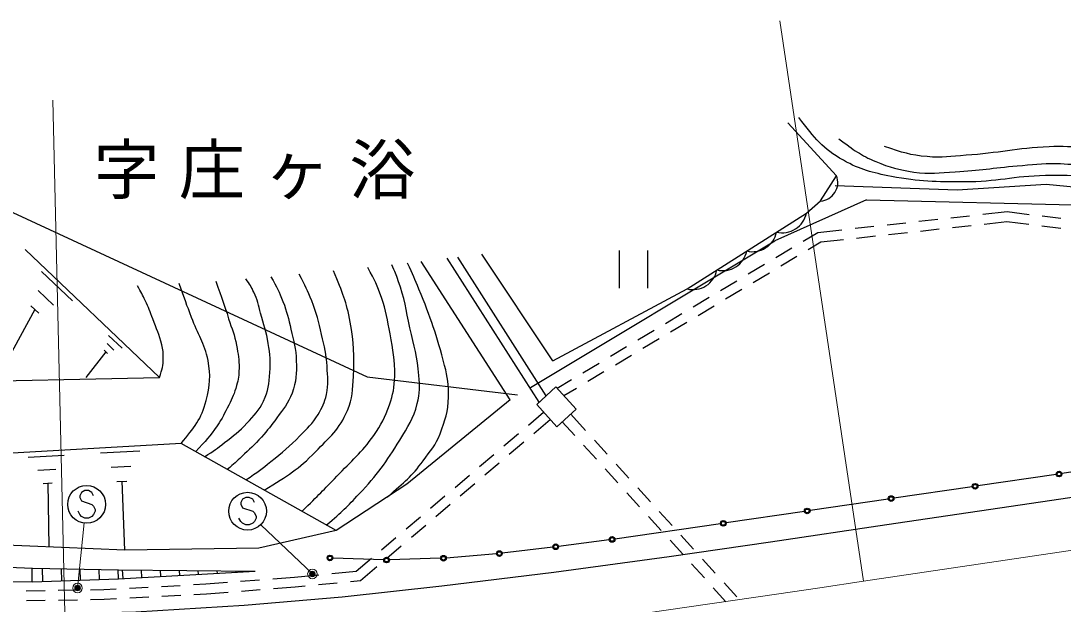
# Model space of a CAD drawing. Units: millimetres, scale not verified. Extents: x 40000 to 680000, y 20000 to 380000.
# Drawn here: x 92300 to 147490, y 279089 to 309972 of the extents above; entities that cross this region are included whole.
import ezdxf

# ---------------------------------------------------------------- set-up
doc = ezdxf.new("R2010")
doc.units = ezdxf.units.MM
doc.header["$LTSCALE"] = 1000
doc.header["$PDMODE"] = 32
doc.header["$PDSIZE"] = 500
doc.linetypes.add('CHAIN', pattern=[18.5, 12, -1.5, 3.5, -1.5])
for name, color, linetype, lineweight in [('M-BGD', 7, 'Continuous', 25), ('M-BMK', 2, 'CHAIN', 13), ('M-BMK-ROW', 30, 'Continuous', 25), ('M-STR-HTXT', 7, 'Continuous', 13), ('M-STR-STRC', 7, 'Continuous', 25)]:
    doc.layers.add(name, color=color, linetype=linetype, lineweight=lineweight)
doc.layers.add('M-BMK-HTXT', color=7, linetype='Continuous')
doc.styles.add('ＭＳ ゴシック', font='')
doc.styles.get('ＭＳ ゴシック').set_extended_font_data('MS Gothic')

msp = doc.modelspace()

# ---------------------------------------------------------------- linework, layer by layer
at = {"layer": 'M-BGD'}
for p, q in [((135490, 301772), (132904, 304579)), ((143233, 299730), (144517, 299870)), ((144517, 299870), (145682, 299726)), ((138163, 299174), (139157, 299283)), ((139853, 299359), (140847, 299468)), ((141543, 299544), (142537, 299653)), ((141626, 299030), (142620, 299139)), ((143316, 299216), (144514, 299347)), ((144514, 299347), (145675, 299203)), ((146376, 299640), (147369, 299517)), ((133730, 298316), (134493, 298771)), ((134493, 298771), (135778, 298912)), ((136474, 298988), (137468, 299097)), ((136556, 298474), (137550, 298583)), ((138246, 298660), (139240, 298769)), ((139936, 298845), (140930, 298954)), ((146369, 299117), (147362, 298994)), ((133993, 297867), (134663, 298267)), ((134663, 298267), (135861, 298398)), ((120475, 291978), (116715, 297624)), ((123989, 297812), (123989, 295812)), ((125489, 297812), (125489, 295812)), ((132271, 297444), (133130, 297956)), ((132534, 296995), (133392, 297508)), ((118217, 289912), (113500, 297233)), ((119744, 289781), (114874, 297400)), ((120120, 290122), (115431, 297457)), ((130812, 296572), (131670, 297085)), ((93394, 296705), (95034, 295141)), ((131075, 296123), (131933, 296636)), ((129352, 295700), (130211, 296213)), ((93217, 295699), (94037, 294917)), ((120475, 291978), (127573, 295780)), ((127893, 294828), (128751, 295341)), ((129615, 295251), (130474, 295764)), ((92836, 294889), (93246, 294498)), ((128156, 294379), (129014, 294892)), ((93041, 294693), (91134, 291217)), ((126433, 293956), (127292, 294469)), ((126696, 293507), (127555, 294020)), ((96946, 293319), (97657, 292640)), ((124974, 293084), (125833, 293597)), ((125237, 292636), (126095, 293148)), ((96704, 292531), (96881, 292361)), ((96869, 292882), (97225, 292543)), ((123515, 292212), (124373, 292725)), ((96792, 292446), (95745, 291081)), ((123778, 291764), (124636, 292277)), ((122055, 291341), (122914, 291853)), ((122318, 290892), (123177, 291405)), ((120691, 290526), (121454, 290982)), ((121048, 290133), (121717, 290533)), ((119178, 288573), (119982, 289256)), ((119459, 288130), (120331, 288870)), ((120971, 288745), (121629, 288021)), ((121416, 289148), (122203, 288282)), ((117882, 287473), (118644, 288120)), ((118162, 287029), (118925, 287677)), ((122674, 287764), (123347, 287024)), ((96518, 287094), (98595, 287211)), ((116585, 286373), (117348, 287020)), ((122100, 287504), (122773, 286764)), ((92680, 286877), (94600, 286985)), ((116866, 285929), (117629, 286577)), ((123818, 286506), (124491, 285767)), ((93201, 286184), (94161, 286238)), ((97081, 286344), (98120, 286403)), ((115289, 285273), (116052, 285920)), ((123244, 286246), (123917, 285506)), ((93481, 285477), (93961, 285505)), ((93721, 285491), (93776, 282126)), ((97385, 285580), (97905, 285609)), ((97645, 285594), (97784, 281956)), ((115570, 284829), (116333, 285476)), ((113993, 284173), (114756, 284820)), ((124388, 284988), (125061, 284248)), ((124962, 285249), (125635, 284509)), ((114274, 283729), (115037, 284376)), ((112697, 283073), (113460, 283720)), ((125532, 283731), (126205, 282991)), ((126106, 283991), (126779, 283251)), ((112978, 282629), (113741, 283276)), ((111401, 281973), (112164, 282620)), ((127250, 282733), (127922, 281994)), ((111682, 281529), (112445, 282176)), ((126675, 282473), (127348, 281733)), ((110063, 280837), (110868, 281520)), ((128393, 281476), (129066, 280736)), ((92897, 280271), (92903, 280994)), ((93468, 280292), (93444, 280983)), ((94467, 280327), (94445, 280965)), ((95467, 280363), (95446, 280946)), ((96466, 280398), (96447, 280928)), ((110276, 280335), (111148, 281076)), ((127819, 281215), (128492, 280475)), ((97466, 280434), (97449, 280910)), ((97714, 280447), (97689, 280907)), ((98713, 280502), (98691, 280896)), ((99711, 280556), (99693, 280884)), ((100710, 280611), (100695, 280873)), ((101708, 280665), (101697, 280862)), ((102707, 280719), (102699, 280851)), ((103705, 280774), (103702, 280840)), ((103939, 280301), (104936, 280378)), ((105634, 280432), (106787, 280521)), ((106787, 280521), (108077, 280646)), ((108774, 280713), (110063, 280837)), ((92583, 279797), (93583, 279814)), ((94283, 279826), (95282, 279843)), ((95982, 279854), (96699, 279867)), ((96699, 279867), (97346, 279902)), ((98045, 279939), (99044, 279993)), ((99743, 280031), (100741, 280085)), ((101440, 280123), (102088, 280158)), ((102088, 280158), (103241, 280247)), ((103979, 279783), (104976, 279860)), ((105673, 279914), (106832, 280003)), ((106832, 280003), (107359, 280054)), ((108056, 280121), (109052, 280217)), ((109748, 280284), (110276, 280335)), ((128963, 279957), (129636, 279218)), ((129537, 280218), (130210, 279478)), ((92592, 279277), (93592, 279294)), ((94292, 279306), (95292, 279323)), ((95992, 279334), (96718, 279347)), ((96718, 279347), (97373, 279382)), ((98072, 279420), (99070, 279474)), ((99769, 279512), (100768, 279566)), ((101467, 279604), (102122, 279639)), ((102122, 279639), (103281, 279729))]:
    msp.add_line(p, q, dxfattribs=at)
for points in [[(127573, 295780), (133893, 299794), (134646, 300434), (135490, 301772)], [(135420, 301253), (141886, 301022), (146598, 301333), (153329, 300679), (168686, 298257), (174785, 297240), (194489, 299111)], [(72471, 293023), (75232, 291742), (87817, 290837), (99639, 291096), (92531, 297873)], [(109002, 282997), (100783, 287586), (90294, 286992), (80563, 287592), (72224, 290962)], [(118217, 289912), (112743, 285442), (109002, 282997), (104910, 282056), (97812, 281951), (91087, 282234), (84147, 282749), (77570, 283943), (71602, 285766)], [(71207, 282471), (72782, 282264), (79825, 281677), (86595, 281257), (92913, 280993), (97464, 280909), (104704, 280828)], [(71080, 281413), (72667, 281198), (79828, 280604), (86475, 280322), (92897, 280271), (97466, 280434), (104704, 280828)]]:
    msp.add_lwpolyline(points, dxfattribs=at)
msp.add_lwpolyline([(120683, 288483), (121704, 289410), (120634, 290589), (119613, 289662)], close=True, dxfattribs=at)
for centre, radius, start, end in [((134575, 301413), 982, 274.096, 21.3942), ((132623, 300047), 1295, 256.1366, 348.7107), ((131043, 299044), 1295, 256.1366, 348.7107), ((129463, 298040), 1295, 256.1366, 348.7107), ((127884, 297037), 1295, 256.1366, 348.7107)]:
    msp.add_arc(centre, radius, start, end, dxfattribs=at)
for points, knots in [([(196671, 309320), (195047, 307844), (194540, 307373), (193025, 306322), (191597, 305331), (190714, 304900), (189192, 304060), (187810, 303298), (187051, 302836), (185607, 302202), (184319, 301637), (183554, 301414), (182195, 301054), (179168, 300252), (177401, 300077), (174293, 299698), (172192, 299442), (170996, 299425), (168880, 299458), (166534, 299495), (165226, 299685), (162894, 299933), (159767, 300265), (158041, 300651), (154922, 301048), (153029, 301289), (151970, 301443), (150068, 301604), (148697, 301721), (147926, 301814), (146551, 301783), (144874, 301745), (143948, 301441), (142271, 301444), (140754, 301446), (139887, 301440), (138399, 301735), (137371, 301938), (136772, 302078), (135856, 302587), (134739, 303208), (134365, 303747), (133490, 304850)], [0, 0, 0, 0, 1, 1, 1, 2, 2, 2, 3, 3, 3, 4, 4, 4, 5, 5, 5, 6, 6, 6, 7, 7, 7, 8, 8, 8, 9, 9, 9, 10, 10, 10, 11, 11, 11, 12, 12, 12, 13, 13, 13, 14, 14, 14, 14]), ([(135610, 303730), (136439, 303112), (136744, 302871), (137574, 302522), (138324, 302206), (138776, 302084), (139581, 301967), (140431, 301845), (140921, 301930), (141778, 301978), (143060, 302049), (143771, 302189), (145051, 302294), (145870, 302362), (146329, 302440), (147151, 302420), (148274, 302393), (148895, 302238), (150011, 302105), (151679, 301907), (152611, 301777), (154279, 301576), (157855, 301145), (159846, 300770), (163438, 300507), (166278, 300300), (167878, 300086), (170722, 300222), (173031, 300333), (174317, 300578), (176587, 301012), (179518, 301572), (181199, 301793), (184027, 302745), (186131, 303454), (187263, 304012), (189211, 305079), (190655, 305871), (191322, 306547), (192611, 307571), (193304, 308122), (193535, 308305), (194362, 309009)], [0, 0, 0, 0, 1, 1, 1, 2, 2, 2, 3, 3, 3, 4, 4, 4, 5, 5, 5, 6, 6, 6, 7, 7, 7, 8, 8, 8, 9, 9, 9, 10, 10, 10, 11, 11, 11, 12, 12, 12, 13, 13, 13, 14, 14, 14, 14]), ([(191022, 308548), (189704, 307500), (189279, 307181), (188073, 306438), (186654, 305564), (185789, 305185), (184254, 304536), (181919, 303550), (180588, 303011), (178133, 302382), (175978, 301830), (174715, 301770), (172509, 301483), (170904, 301275), (170000, 301161), (168383, 301102), (165463, 300995), (163825, 301281), (160916, 301556), (159471, 301692), (158685, 301941), (157248, 302143), (154567, 302520), (153070, 302790), (150374, 303045), (148959, 303178), (148165, 303369), (146745, 303303), (145020, 303223), (144069, 302975), (142346, 302852), (141541, 302794), (141085, 302712), (140281, 302783), (139379, 302861), (139017, 302993), (138025, 303320)], [0, 0, 0, 0, 1, 1, 1, 2, 2, 2, 3, 3, 3, 4, 4, 4, 5, 5, 5, 6, 6, 6, 7, 7, 7, 8, 8, 8, 9, 9, 9, 10, 10, 10, 11, 11, 11, 12, 12, 12, 12]), ([(108492, 283282), (109327, 284003), (109576, 284246), (110210, 284925), (111164, 285945), (111641, 286584), (112367, 287778), (112800, 288492), (113084, 288897), (113291, 289706), (113436, 290271), (113420, 290615), (113375, 291196), (113297, 292193), (113116, 292736), (112901, 293712), (112685, 294695), (112630, 295268), (112282, 296212), (112159, 296545), (112118, 296669), (111942, 297056)], [0, 0, 0, 0, 1, 1, 1, 2, 2, 2, 3, 3, 3, 4, 4, 4, 5, 5, 5, 6, 6, 6, 7, 7, 7, 7]), ([(111719, 284773), (112636, 285580), (112983, 285834), (113601, 286679), (113991, 287212), (114263, 287497), (114497, 288115), (114771, 288841), (114938, 289275), (114943, 290052), (114947, 290708), (114902, 291083), (114738, 291719), (114322, 293337), (114013, 294229), (113373, 295772), (113147, 296314), (113075, 296504), (112771, 297149)], [0, 0, 0, 0, 1, 1, 1, 2, 2, 2, 3, 3, 3, 4, 4, 4, 5, 5, 5, 6, 6, 6, 6]), ([(105541, 296423), (105869, 295833), (105972, 295642), (106178, 295111), (106394, 294555), (106471, 294225), (106603, 293643), (106750, 292994), (106873, 292628), (106885, 291963), (106898, 291290), (106894, 290886), (106661, 290255), (106453, 289692), (106197, 289439), (105850, 288948), (105557, 288535), (105373, 288317), (105039, 287938), (104660, 287508), (104420, 287291), (104000, 286902), (103705, 286629), (103604, 286539), (103230, 286220)], [0, 0, 0, 0, 1, 1, 1, 2, 2, 2, 3, 3, 3, 4, 4, 4, 5, 5, 5, 6, 6, 6, 7, 7, 7, 8, 8, 8, 8]), ([(104219, 285668), (104859, 286112), (105040, 286244), (105543, 286643), (106167, 287140), (106513, 287428), (107073, 287996), (107479, 288408), (107732, 288630), (108036, 289122), (108273, 289507), (108388, 289748), (108479, 290191), (108595, 290759), (108550, 291097), (108513, 291676), (108471, 292344), (108376, 292713), (108224, 293364), (108059, 294072), (107965, 294473), (107699, 295150), (107478, 295715), (107378, 295918), (107040, 296556)], [0, 0, 0, 0, 1, 1, 1, 2, 2, 2, 3, 3, 3, 4, 4, 4, 5, 5, 5, 6, 6, 6, 7, 7, 7, 8, 8, 8, 8]), ([(105186, 285128), (106481, 285930), (106979, 286205), (107901, 287154), (108652, 287927), (109167, 288346), (109588, 289339), (109869, 290000), (109876, 290433), (109908, 291151), (109958, 292273), (109951, 292918), (109741, 294021), (109533, 295115), (109353, 295545), (108854, 296730)], [0, 0, 0, 0, 1, 1, 1, 2, 2, 2, 3, 3, 3, 4, 4, 4, 5, 5, 5, 5]), ([(107195, 284006), (108088, 284884), (108326, 285121), (109027, 285859), (109812, 286687), (110333, 287090), (110984, 288027), (111389, 288610), (111585, 288972), (111817, 289643), (112012, 290211), (112082, 290555), (112095, 291155), (112115, 292037), (112004, 292531), (111849, 293399), (111714, 294160), (111648, 294595), (111392, 295324), (111165, 295968), (111048, 296206), (110674, 296918)], [0, 0, 0, 0, 1, 1, 1, 2, 2, 2, 3, 3, 3, 4, 4, 4, 5, 5, 5, 6, 6, 6, 7, 7, 7, 7]), ([(99639, 291096), (99774, 291536), (99843, 291706), (99844, 292110), (99845, 292391), (99834, 292553), (99766, 292826), (99628, 293373), (99490, 293662), (99287, 294189), (99139, 294574), (99062, 294793), (98884, 295165), (98736, 295474), (98680, 295580), (98475, 295942)], [0, 0, 0, 0, 1, 1, 1, 2, 2, 2, 3, 3, 3, 4, 4, 4, 5, 5, 5, 5]), ([(100783, 287586), (101487, 288462), (101866, 288867), (102115, 289870), (102315, 290673), (102369, 291174), (102212, 291987), (102032, 292921), (101670, 293369), (101338, 294261), (101076, 294964), (100994, 295188), (100681, 296064)], [0, 0, 0, 0, 1, 1, 1, 2, 2, 2, 3, 3, 3, 4, 4, 4, 4]), ([(102621, 296194), (102961, 295239), (103056, 294986), (103302, 294201), (103473, 293655), (103616, 293360), (103719, 292798), (103806, 292320), (103862, 292048), (103854, 291562), (103848, 291206), (103813, 291004), (103723, 290659), (103613, 290238), (103501, 290016), (103309, 289626), (103094, 289188), (102966, 288944), (102699, 288536), (102315, 287949), (102112, 287761), (101542, 287162)], [0, 0, 0, 0, 1, 1, 1, 2, 2, 2, 3, 3, 3, 4, 4, 4, 5, 5, 5, 6, 6, 6, 7, 7, 7, 7]), ([(102026, 286892), (102539, 287229), (102686, 287330), (103088, 287640), (103573, 288014), (103856, 288218), (104270, 288670), (104657, 289092), (104913, 289320), (105151, 289841), (105402, 290391), (105445, 290747), (105491, 291349), (105536, 291949), (105499, 292293), (105402, 292886), (105297, 293523), (105171, 293867), (104996, 294488), (104872, 294927), (104846, 295193), (104643, 295601), (104498, 295894), (104428, 296007), (104205, 296313)], [0, 0, 0, 0, 1, 1, 1, 2, 2, 2, 3, 3, 3, 4, 4, 4, 5, 5, 5, 6, 6, 6, 7, 7, 7, 8, 8, 8, 8])]:
    msp.add_open_spline(points, degree=3, knots=knots, dxfattribs=at)
at = {"layer": 'M-BMK'}
msp.add_line((136921, 280301), (184399, 287385), dxfattribs=at)
msp.add_lwpolyline([(136921, 280301), (134614, 279957), (132307, 279615), (129999, 279276), (127691, 278943), (125381, 278616), (123071, 278298), (120759, 277991), (118445, 277696), (116130, 277414), (113812, 277149), (111493, 276901), (109172, 276672), (106849, 276464), (104524, 276279), (102197, 276118), (99869, 275984), (97539, 275877), (95208, 275801), (94690, 275788)], dxfattribs=at)
at = {"layer": 'M-BMK-ROW'}
for p, q in [((137074, 300496), (132228, 298333)), ((137074, 300496), (151639, 300135)), ((91383, 300050), (110643, 291127)), ((119280, 290567), (132228, 298333)), ((110643, 291127), (118598, 290176))]:
    msp.add_line(p, q, dxfattribs=at)
at = {"layer": 'M-STR-HTXT'}
for p, q in [((136921, 280301), (132493, 309972)), ((94690, 275788), (93997, 305780)), ((95302, 279944), (95650, 283387)), ((107736, 280686), (105015, 283283))]:
    msp.add_line(p, q, dxfattribs=at)
for centre, radius in [((107736, 280686), 150), ((107736, 280686), 120), ((107736, 280686), 90), ((107736, 280686), 60), ((107736, 280686), 30), ((107736, 280686), 20), ((95302, 279944), 150), ((95302, 279944), 120), ((95302, 279944), 90), ((95302, 279944), 60), ((95302, 279944), 30), ((95302, 279944), 20)]:
    msp.add_circle(centre, radius, dxfattribs=at)
for p in [(107736, 280686), (95302, 279944)]:
    msp.add_point(p, dxfattribs=at)
at = {"layer": 'M-STR-STRC'}
for p, q in [((151562, 286605), (147419, 286000)), ((147123, 285957), (142974, 285349)), ((95510, 285009), (95420, 284827)), ((95420, 284827), (95420, 284736)), ((95692, 285100), (95510, 285009)), ((95874, 285100), (95692, 285100)), ((96056, 285009), (95874, 285100)), ((96147, 284827), (96056, 285009)), ((142677, 285306), (138528, 284698)), ((95420, 284736), (95510, 284554)), ((95510, 284554), (96056, 284373)), ((96056, 284373), (96147, 284282)), ((96147, 284282), (96238, 284100)), ((104032, 284647), (103941, 284465)), ((103941, 284465), (103941, 284375)), ((103941, 284375), (104032, 284193)), ((104214, 284738), (104032, 284647)), ((104396, 284738), (104214, 284738)), ((104578, 284647), (104396, 284738)), ((104669, 284465), (104578, 284647)), ((138231, 284655), (134087, 284044)), ((95420, 283827), (95329, 284009)), ((95510, 283736), (95420, 283827)), ((95692, 283645), (95510, 283736)), ((96056, 283736), (95874, 283645)), ((96147, 283827), (96056, 283736)), ((96238, 284009), (96147, 283827)), ((96238, 284100), (96238, 284009)), ((104032, 284193), (104578, 284011)), ((104578, 284011), (104669, 283920)), ((104669, 283920), (104759, 283738)), ((104759, 283738), (104759, 283647)), ((133790, 284001), (129645, 283390)), ((95874, 283645), (95692, 283645)), ((103941, 283465), (103850, 283647)), ((104032, 283375), (103941, 283465)), ((104214, 283284), (104032, 283375)), ((104396, 283284), (104214, 283284)), ((104578, 283375), (104396, 283284)), ((104669, 283465), (104578, 283375)), ((104759, 283647), (104669, 283465)), ((129348, 283347), (123755, 282537)), ((120471, 282110), (117784, 281783)), ((123458, 282497), (120769, 282148)), ((111515, 281431), (108818, 281528)), ((114526, 281515), (111815, 281431)), ((117486, 281753), (114825, 281532))]:
    msp.add_line(p, q, dxfattribs=at)
msp.add_lwpolyline([(225853, 295418), (220348, 294806), (214476, 294149), (208533, 293457), (202514, 292692), (196105, 291832), (187669, 290644), (178848, 289352), (167102, 287590), (156228, 285964), (147369, 284647), (138156, 283291), (131991, 282367), (126633, 281592), (120524, 280759), (114593, 280036), (109314, 279466), (104124, 279014), (98380, 278659), (91706, 278500), (84425, 278601), (78496, 278898), (71053, 279631), (70870, 279655)], dxfattribs=at)
for centre, radius in [((147271, 285979), 150), ((147271, 285979), 120), ((147271, 285979), 100), ((95783, 284373), 1000), ((142825, 285328), 150), ((142825, 285328), 120), ((142825, 285328), 100), ((104305, 284011), 1000), ((138380, 284677), 150), ((138380, 284677), 120), ((138380, 284677), 100), ((133938, 284023), 150), ((133938, 284023), 120), ((133938, 284023), 100), ((129496, 283368), 150), ((129496, 283368), 120), ((129496, 283368), 100), ((123606, 282516), 150), ((123606, 282516), 120), ((123606, 282516), 100), ((120620, 282128), 150), ((120620, 282128), 120), ((120620, 282128), 100), ((108668, 281533), 150), ((108668, 281533), 120), ((108668, 281533), 100), ((111665, 281426), 150), ((111665, 281426), 120), ((111665, 281426), 100), ((114676, 281519), 150), ((114676, 281519), 120), ((114676, 281519), 100), ((117636, 281765), 150), ((117636, 281765), 120), ((117636, 281765), 100)]:
    msp.add_circle(centre, radius, dxfattribs=at)

# ---------------------------------------------------------------- texts
at = {"layer": 'M-BMK-HTXT', "insert": (96148, 300524), "char_height": 2566, "attachment_point": 7, "style": 'ＭＳ ゴシック'}
msp.add_mtext('\\T1.29;字庄ヶ浴', dxfattribs=at)

doc.saveas('drawing.dxf')
